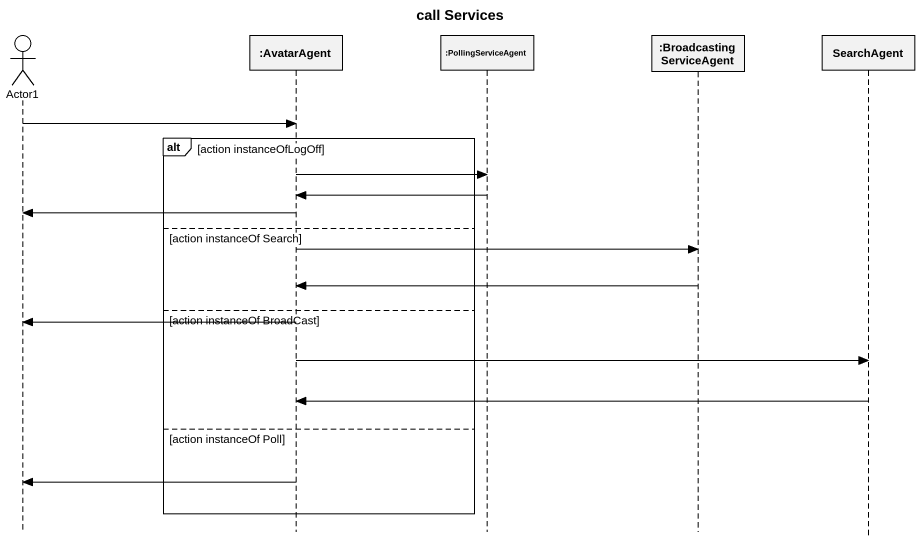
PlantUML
@startuml
title call Services
hide footbox
actor Actor1
participant ":AvatarAgent" as AvatarAgent
participant ":PollingServiceAgent" as PollingServiceAgent
participant ":BroadcastingServiceAgent" as BroadcastingServiceAgent
participant SearchAgent

Actor1 -> AvatarAgent
alt action instanceOfLogOff
  AvatarAgent -> PollingServiceAgent
  PollingServiceAgent -> AvatarAgent
  AvatarAgent -> Actor1
else action instanceOf Search
  AvatarAgent -> BroadcastingServiceAgent
  BroadcastingServiceAgent -> AvatarAgent
else action instanceOf BroadCast
  AvatarAgent -> Actor1
  AvatarAgent -> SearchAgent
  SearchAgent -> AvatarAgent
else action instanceOf Poll
  AvatarAgent -> Actor1
end
@enduml
